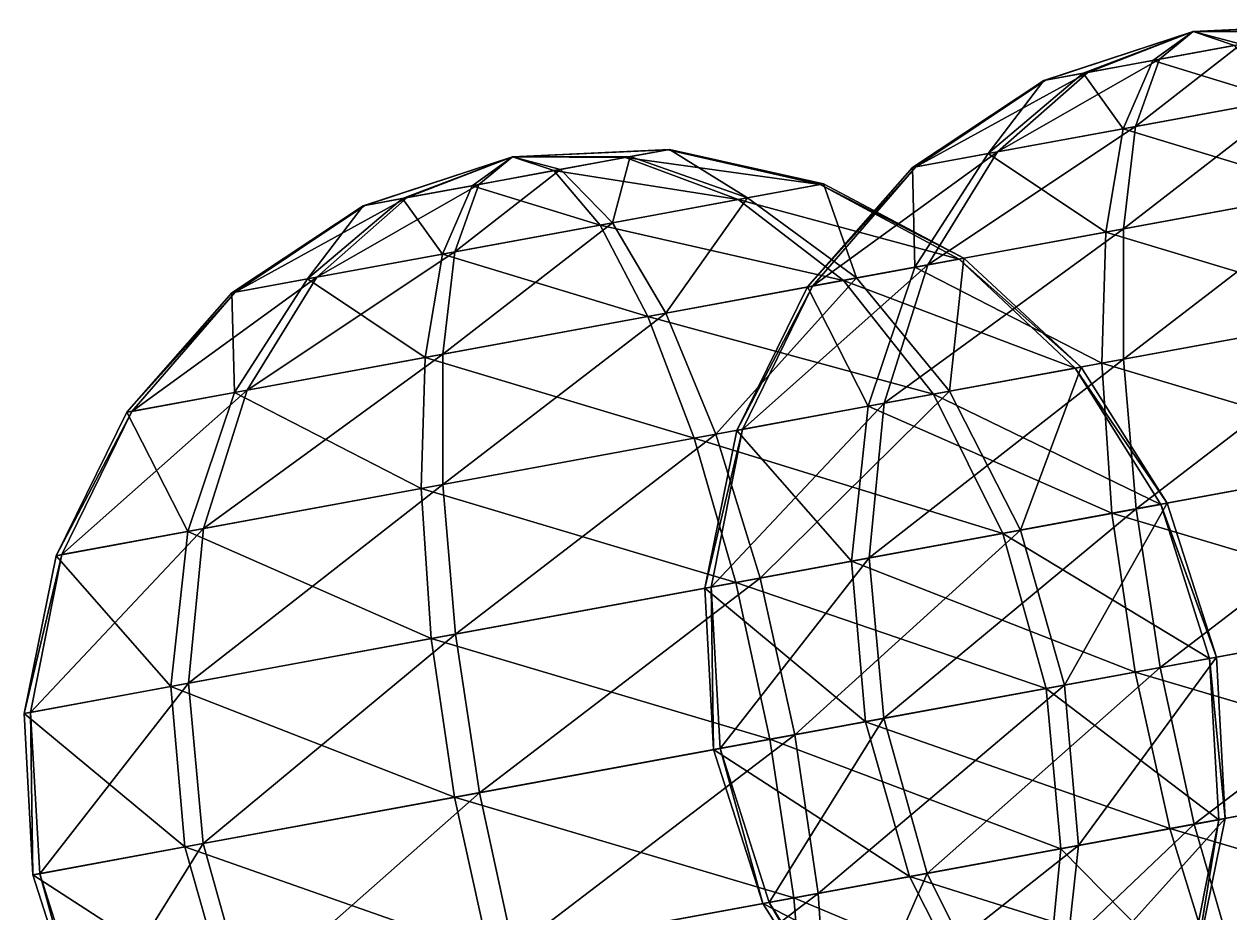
# Model space of a CAD drawing. Header units: metres. Extents: x -550 to 12, y -466 to 28.
# Drawn here: x -484.9 to -426.5, y -443.6 to -400.6 of the extents above; entities that cross this region are included whole.
import ezdxf

# ---------------------------------------------------------------- set-up
doc = ezdxf.new("R2010")
doc.units = ezdxf.units.M

msp = doc.modelspace()

# ---------------------------------------------------------------- linework, layer by layer
for points in [[(-433.59607, -402.97665, -979.81134), (-428.26785, -400.9565, -985.1837), (-435.49924, -403.32697, -983.33405), (-435.49915, -403.32687, -983.3339)], [(-435.49924, -403.32697, -983.33405), (-428.26785, -400.9565, -985.1837), (-435.41516, -403.3115, -987.3524), (-435.41507, -403.3114, -987.3523)], [(-435.41516, -403.3115, -987.3524), (-428.26785, -400.9565, -985.1837), (-433.3664, -402.9344, -990.7896), (-433.3663, -402.9343, -990.7895)], [(-430.21564, -402.35443, -977.72815), (-428.26785, -400.9565, -985.1837), (-433.59607, -402.97665, -979.81134), (-433.59598, -402.97656, -979.8112)], [(-433.3664, -402.9344, -990.7896), (-428.26785, -400.9565, -985.1837), (-429.9019, -402.29666, -992.7248), (-429.9018, -402.29657, -992.7247)], [(-426.2637, -401.627, -977.64264), (-428.26785, -400.9565, -985.1837), (-430.21564, -402.35443, -977.72815), (-430.21555, -402.35434, -977.728)], [(-429.9019, -402.29666, -992.7248), (-428.26785, -400.9565, -985.1837), (-425.94992, -401.56924, -992.6393), (-425.94983, -401.56915, -992.63916)], [(-422.5695, -400.94702, -990.5561), (-428.26785, -400.9565, -985.1837), (-420.66632, -400.5967, -987.0334), (-420.66623, -400.59662, -987.03326)], [(-420.66632, -400.5967, -987.0334), (-428.26785, -400.9565, -985.1837), (-420.7504, -400.61218, -983.015), (-420.7503, -400.6121, -983.0149)], [(-420.7504, -400.61218, -983.015), (-428.26785, -400.9565, -985.1837), (-422.7992, -400.9893, -979.5778), (-422.7991, -400.9892, -979.5777)], [(-425.94992, -401.56924, -992.6393), (-428.26785, -400.9565, -985.1837), (-422.5695, -400.94702, -990.5561), (-422.5694, -400.94693, -990.55597)], [(-422.7992, -400.9893, -979.5778), (-428.26785, -400.9565, -985.1837), (-426.2637, -401.627, -977.64264), (-426.2636, -401.62692, -977.6425)], [(-431.05444, -405.55618, -999.7519), (-429.9019, -402.29666, -992.7248), (-425.94992, -401.56924, -992.6393), (-425.94983, -401.56915, -992.63916)], [(-431.05444, -405.55618, -999.7519), (-425.94992, -401.56924, -992.6393), (-423.4199, -404.1509, -999.58673), (-423.4198, -404.15082, -999.5866)], [(-424.02606, -404.26248, -970.61554), (-426.2637, -401.627, -977.64264), (-430.21564, -402.35443, -977.72815), (-430.21555, -402.35434, -977.728)], [(-437.74738, -406.78815, -996.0135), (-433.3664, -402.9344, -990.7896), (-429.9019, -402.29666, -992.7248), (-429.9018, -402.29657, -992.7247)], [(-437.74738, -406.78815, -996.0135), (-429.9019, -402.29666, -992.7248), (-431.05444, -405.55618, -999.7519), (-431.05435, -405.5561, -999.7518)], [(-431.6606, -405.66776, -970.7807), (-430.21564, -402.35443, -977.72815), (-433.59607, -402.97665, -979.81134), (-433.59598, -402.97656, -979.8112)], [(-424.02606, -404.26248, -970.61554), (-430.21564, -402.35443, -977.72815), (-431.6606, -405.66776, -970.7807), (-431.66052, -405.66766, -970.7806)], [(-441.86774, -407.54657, -981.6105), (-435.49924, -403.32697, -983.33405), (-435.41516, -403.3115, -987.3524), (-435.41507, -403.3114, -987.3523)], [(-441.86774, -407.54657, -981.6105), (-435.41516, -403.3115, -987.3524), (-441.70532, -407.51666, -989.3733), (-441.70523, -407.51657, -989.37317)], [(-438.19113, -406.8698, -974.8051), (-435.49924, -403.32697, -983.33405), (-441.86774, -407.54657, -981.6105), (-441.86765, -407.54648, -981.61035)], [(-441.70532, -407.51666, -989.3733), (-435.41516, -403.3115, -987.3524), (-433.3664, -402.9344, -990.7896), (-433.3663, -402.9343, -990.7895)], [(-441.70532, -407.51666, -989.3733), (-433.3664, -402.9344, -990.7896), (-437.74738, -406.78815, -996.0135), (-437.74728, -406.78806, -996.01337)], [(-431.6606, -405.66776, -970.7807), (-433.59607, -402.97665, -979.81134), (-438.19113, -406.8698, -974.8051), (-438.19104, -406.86972, -974.805)], [(-438.19113, -406.8698, -974.8051), (-433.59607, -402.97665, -979.81134), (-435.49924, -403.32697, -983.33405), (-435.49915, -403.32687, -983.3339)], [(-421.70737, -408.68335, -964.5812), (-424.02606, -404.26248, -970.61554), (-431.6606, -405.66776, -970.7807), (-431.66052, -405.66766, -970.7806)], [(-431.64703, -410.5129, -1005.78625), (-431.05444, -405.55618, -999.7519), (-423.4199, -404.1509, -999.58673), (-423.4198, -404.15082, -999.5866)], [(-431.64703, -410.5129, -1005.78625), (-423.4199, -404.1509, -999.58673), (-420.85013, -408.52554, -1005.5527), (-420.85004, -408.52545, -1005.55255)], [(-423.4199, -404.1509, -999.58673), (-423.4199, -404.1509, -999.58673), (-431.05444, -405.55618, -999.7519), (-431.05435, -405.5561, -999.7518)], [(-441.11224, -412.25516, -1000.4994), (-437.74738, -406.78815, -996.0135), (-431.05444, -405.55618, -999.7519), (-431.05435, -405.5561, -999.7518)], [(-441.11224, -412.25516, -1000.4994), (-431.05444, -405.55618, -999.7519), (-431.64703, -410.5129, -1005.78625), (-431.64694, -410.51282, -1005.78613)], [(-432.50427, -410.67072, -964.81476), (-431.6606, -405.66776, -970.7807), (-438.19113, -406.8698, -974.8051), (-438.19104, -406.86972, -974.805)], [(-421.70737, -408.68335, -964.5812), (-431.6606, -405.66776, -970.7807), (-432.50427, -410.67072, -964.81476), (-432.50418, -410.67062, -964.81464)], [(-455.53238, -407.01443, -875.3318), (-461.23074, -407.02393, -869.9594), (-453.6292, -406.66412, -871.8091), (-453.62912, -406.66403, -871.80896)], [(-453.6292, -406.66412, -871.8091), (-461.23074, -407.02393, -869.9594), (-453.7133, -406.6796, -867.7907), (-453.7132, -406.6795, -867.7906)], [(-453.7133, -406.6796, -867.7907), (-461.23074, -407.02393, -869.9594), (-455.7621, -407.0567, -864.3535), (-455.762, -407.0566, -864.3534)], [(-446.33807, -408.36942, -865.76984), (-453.7133, -406.6796, -867.7907), (-455.7621, -407.0567, -864.3535), (-455.762, -407.0566, -864.3534)], [(-449.85226, -409.01627, -880.338), (-455.53238, -407.01443, -875.3318), (-453.6292, -406.66412, -871.8091), (-453.62912, -406.66403, -871.80896)], [(-446.17566, -408.3395, -873.53265), (-453.6292, -406.66412, -871.8091), (-453.7133, -406.6796, -867.7907), (-453.7132, -406.6795, -867.7906)], [(-446.17566, -408.3395, -873.53265), (-453.7133, -406.6796, -867.7907), (-446.33807, -408.36942, -865.76984), (-446.33798, -408.36932, -865.7697)], [(-449.85226, -409.01627, -880.338), (-453.6292, -406.66412, -871.8091), (-446.17566, -408.3395, -873.53265), (-446.17557, -408.33942, -873.53253)], [(-446.70963, -413.28546, -991.1087), (-441.70532, -407.51666, -989.3733), (-437.74738, -406.78815, -996.0135), (-437.74728, -406.78806, -996.01337)], [(-446.70963, -413.28546, -991.1087), (-437.74738, -406.78815, -996.0135), (-441.11224, -412.25516, -1000.4994), (-441.11215, -412.25507, -1000.49927)], [(-441.7398, -412.37067, -970.50616), (-438.19113, -406.8698, -974.8051), (-441.86774, -407.54657, -981.6105), (-441.86765, -407.54648, -981.61035)], [(-432.50427, -410.67072, -964.81476), (-438.19113, -406.8698, -974.8051), (-441.7398, -412.37067, -970.50616), (-441.73972, -412.37057, -970.50604)], [(-466.55896, -409.04407, -864.58704), (-461.23074, -407.02393, -869.9594), (-468.46213, -409.39438, -868.10974), (-468.46204, -409.3943, -868.1096)], [(-468.46213, -409.39438, -868.10974), (-461.23074, -407.02393, -869.9594), (-468.37805, -409.3789, -872.1281), (-468.37796, -409.3788, -872.128)], [(-468.37805, -409.3789, -872.1281), (-461.23074, -407.02393, -869.9594), (-466.32928, -409.0018, -875.5653), (-466.3292, -409.0017, -875.5652)], [(-463.17853, -408.42184, -862.50385), (-461.23074, -407.02393, -869.9594), (-466.55896, -409.04407, -864.58704), (-466.55887, -409.04398, -864.5869)], [(-466.32928, -409.0018, -875.5653), (-461.23074, -407.02393, -869.9594), (-462.86478, -408.36407, -877.5005), (-462.8647, -408.36398, -877.50037)], [(-459.2266, -407.69443, -862.41833), (-461.23074, -407.02393, -869.9594), (-463.17853, -408.42184, -862.50385), (-463.17844, -408.42175, -862.5037)], [(-462.86478, -408.36407, -877.5005), (-461.23074, -407.02393, -869.9594), (-458.9128, -407.63666, -877.415), (-458.91272, -407.63657, -877.41486)], [(-458.9128, -407.63666, -877.415), (-461.23074, -407.02393, -869.9594), (-455.53238, -407.01443, -875.3318), (-455.5323, -407.01434, -875.33167)], [(-455.7621, -407.0567, -864.3535), (-461.23074, -407.02393, -869.9594), (-459.2266, -407.69443, -862.41833), (-459.2265, -407.69434, -862.4182)], [(-450.29602, -409.09793, -859.12964), (-455.7621, -407.0567, -864.3535), (-459.2266, -407.69443, -862.41833), (-459.2265, -407.69434, -862.4182)], [(-456.38278, -410.21832, -884.3624), (-458.9128, -407.63666, -877.415), (-455.53238, -407.01443, -875.3318), (-455.5323, -407.01434, -875.33167)], [(-456.38278, -410.21832, -884.3624), (-455.53238, -407.01443, -875.3318), (-449.85226, -409.01627, -880.338), (-449.85217, -409.01617, -880.3379)], [(-446.33807, -408.36942, -865.76984), (-455.7621, -407.0567, -864.3535), (-450.29602, -409.09793, -859.12964), (-450.29593, -409.09784, -859.1295)], [(-446.93933, -413.32773, -980.1304), (-441.86774, -407.54657, -981.6105), (-441.70532, -407.51666, -989.3733), (-441.70523, -407.51657, -989.37317)], [(-446.93933, -413.32773, -980.1304), (-441.70532, -407.51666, -989.3733), (-446.70963, -413.28546, -991.1087), (-446.70953, -413.28537, -991.1086)], [(-441.7398, -412.37067, -970.50616), (-441.86774, -407.54657, -981.6105), (-446.93933, -413.32773, -980.1304), (-446.93924, -413.32764, -980.13025)], [(-464.01733, -411.6236, -884.5276), (-462.86478, -408.36407, -877.5005), (-458.9128, -407.63666, -877.415), (-458.91272, -407.63657, -877.41486)], [(-464.01733, -411.6236, -884.5276), (-458.9128, -407.63666, -877.415), (-456.38278, -410.21832, -884.3624), (-456.3827, -410.21823, -884.3623)], [(-456.98895, -410.3299, -855.39124), (-459.2266, -407.69443, -862.41833), (-463.17853, -408.42184, -862.50385), (-463.17844, -408.42175, -862.5037)], [(-450.29602, -409.09793, -859.12964), (-459.2266, -407.69443, -862.41833), (-456.98895, -410.3299, -855.39124), (-456.98886, -410.3298, -855.3911)], [(-470.71027, -412.85556, -880.7892), (-466.32928, -409.0018, -875.5653), (-462.86478, -408.36407, -877.5005), (-462.8647, -408.36398, -877.50037)], [(-470.71027, -412.85556, -880.7892), (-462.86478, -408.36407, -877.5005), (-464.01733, -411.6236, -884.5276), (-464.01724, -411.6235, -884.52747)], [(-464.6235, -411.73517, -855.5564), (-463.17853, -408.42184, -862.50385), (-466.55896, -409.04407, -864.58704), (-466.55887, -409.04398, -864.5869)], [(-456.98895, -410.3299, -855.39124), (-463.17853, -408.42184, -862.50385), (-464.6235, -411.73517, -855.5564), (-464.6234, -411.73508, -855.5563)], [(-439.60764, -411.9782, -864.0344), (-446.33807, -408.36942, -865.76984), (-450.29602, -409.09793, -859.12964), (-450.29593, -409.09784, -859.1295)], [(-444.57748, -412.893, -884.63696), (-449.85226, -409.01627, -880.338), (-446.17566, -408.3395, -873.53265), (-446.17557, -408.33942, -873.53253)], [(-439.37796, -411.93594, -875.01276), (-446.17566, -408.3395, -873.53265), (-446.33807, -408.36942, -865.76984), (-446.33798, -408.36932, -865.7697)], [(-439.37796, -411.93594, -875.01276), (-446.33807, -408.36942, -865.76984), (-439.60764, -411.9782, -864.0344), (-439.60754, -411.97812, -864.0343)], [(-444.57748, -412.893, -884.63696), (-446.17566, -408.3395, -873.53265), (-439.37796, -411.93594, -875.01276), (-439.37787, -411.93585, -875.01263)], [(-419.46567, -414.5883, -959.95087), (-421.70737, -408.68335, -964.5812), (-432.50427, -410.67072, -964.81476), (-432.50418, -410.67062, -964.81464)], [(-431.63922, -416.82904, -1010.41656), (-431.64703, -410.5129, -1005.78625), (-420.85013, -408.52554, -1005.5527), (-420.85004, -408.52545, -1005.55255)], [(-420.85013, -408.52554, -1005.5527), (-420.85013, -408.52554, -1005.5527), (-431.64703, -410.5129, -1005.78625), (-431.64694, -410.51282, -1005.78613)], [(-431.63922, -416.82904, -1010.41656), (-420.85013, -408.52554, -1005.5527), (-418.41577, -414.39505, -1010.1305), (-418.41568, -414.39496, -1010.1304)], [(-474.6682, -413.58408, -874.149), (-468.37805, -409.3789, -872.1281), (-466.32928, -409.0018, -875.5653), (-466.3292, -409.0017, -875.5652)], [(-474.6682, -413.58408, -874.149), (-466.32928, -409.0018, -875.5653), (-470.71027, -412.85556, -880.7892), (-470.71017, -412.85547, -880.78906)], [(-464.6235, -411.73517, -855.5564), (-466.55896, -409.04407, -864.58704), (-471.15402, -412.93723, -859.5808), (-471.15393, -412.93713, -859.5807)], [(-471.15402, -412.93723, -859.5808), (-466.55896, -409.04407, -864.58704), (-468.46213, -409.39438, -868.10974), (-468.46204, -409.3943, -868.1096)], [(-445.20502, -413.0085, -854.64374), (-450.29602, -409.09793, -859.12964), (-456.98895, -410.3299, -855.39124), (-456.98886, -410.3298, -855.3911)], [(-453.81302, -414.59296, -890.32837), (-456.38278, -410.21832, -884.3624), (-449.85226, -409.01627, -880.338), (-449.85217, -409.01617, -880.3379)], [(-453.81302, -414.59296, -890.32837), (-449.85226, -409.01627, -880.338), (-444.57748, -412.893, -884.63696), (-444.5774, -412.8929, -884.63684)], [(-439.60764, -411.9782, -864.0344), (-450.29602, -409.09793, -859.12964), (-445.20502, -413.0085, -854.64374), (-445.20493, -413.00842, -854.6436)], [(-474.83063, -413.61398, -866.38617), (-468.46213, -409.39438, -868.10974), (-468.37805, -409.3789, -872.1281), (-468.37796, -409.3788, -872.128)], [(-474.83063, -413.61398, -866.38617), (-468.37805, -409.3789, -872.1281), (-474.6682, -413.58408, -874.149), (-474.66812, -413.58398, -874.14886)], [(-471.15402, -412.93723, -859.5808), (-468.46213, -409.39438, -868.10974), (-474.83063, -413.61398, -866.38617), (-474.83054, -413.6139, -866.38605)], [(-454.67026, -414.75076, -849.3569), (-456.98895, -410.3299, -855.39124), (-464.6235, -411.73517, -855.5564), (-464.6234, -411.73508, -855.5563)], [(-464.60992, -416.58032, -890.56195), (-464.01733, -411.6236, -884.5276), (-456.38278, -410.21832, -884.3624), (-456.3827, -410.21823, -884.3623)], [(-464.60992, -416.58032, -890.56195), (-456.38278, -410.21832, -884.3624), (-453.81302, -414.59296, -890.32837), (-453.81293, -414.59286, -890.32825)], [(-456.38278, -410.21832, -884.3624), (-456.38278, -410.21832, -884.3624), (-464.01733, -411.6236, -884.5276), (-464.01724, -411.6235, -884.52747)], [(-445.20502, -413.0085, -854.64374), (-456.98895, -410.3299, -855.39124), (-454.67026, -414.75076, -849.3569), (-454.67017, -414.75067, -849.35675)], [(-443.23172, -418.96286, -1003.94147), (-441.11224, -412.25516, -1000.4994), (-431.64703, -410.5129, -1005.78625), (-431.64694, -410.51282, -1005.78613)], [(-443.23172, -418.96286, -1003.94147), (-431.64703, -410.5129, -1005.78625), (-431.63922, -416.82904, -1010.41656), (-431.63913, -416.82895, -1010.41644)], [(-432.68912, -417.0223, -960.23694), (-432.50427, -410.67072, -964.81476), (-441.7398, -412.37067, -970.50616), (-441.73972, -412.37057, -970.50604)], [(-419.46567, -414.5883, -959.95087), (-432.50427, -410.67072, -964.81476), (-432.68912, -417.0223, -960.23694), (-432.68903, -417.02222, -960.2368)], [(-474.07513, -418.32257, -885.2751), (-470.71027, -412.85556, -880.7892), (-464.01733, -411.6236, -884.5276), (-464.01724, -411.6235, -884.52747)], [(-474.07513, -418.32257, -885.2751), (-464.01733, -411.6236, -884.5276), (-464.60992, -416.58032, -890.56195), (-464.60983, -416.58023, -890.5618)], [(-465.46716, -416.7381, -849.59045), (-464.6235, -411.73517, -855.5564), (-471.15402, -412.93723, -859.5808), (-471.15393, -412.93713, -859.5807)], [(-454.67026, -414.75076, -849.3569), (-464.6235, -411.73517, -855.5564), (-465.46716, -416.7381, -849.59045), (-465.46707, -416.738, -849.59033)], [(-450.08707, -420.2247, -992.4403), (-446.70963, -413.28546, -991.1087), (-441.11224, -412.25516, -1000.4994), (-441.11215, -412.25507, -1000.49927)], [(-450.08707, -420.2247, -992.4403), (-441.11224, -412.25516, -1000.4994), (-443.23172, -418.96286, -1003.94147), (-443.23163, -418.96277, -1003.94135)], [(-433.9807, -417.26004, -862.7028), (-439.60764, -411.9782, -864.0344), (-445.20502, -413.0085, -854.64374), (-445.20493, -413.00842, -854.6436)], [(-440.06747, -418.38043, -887.93567), (-444.57748, -412.893, -884.63696), (-439.37796, -411.93594, -875.01276), (-439.37787, -411.93585, -875.01263)], [(-440.06747, -418.38043, -887.93567), (-439.37796, -411.93594, -875.01276), (-433.69937, -417.20828, -876.14844), (-433.69928, -417.2082, -876.1483)], [(-433.69937, -417.20828, -876.14844), (-439.37796, -411.93594, -875.01276), (-439.60764, -411.9782, -864.0344), (-439.60754, -411.97812, -864.0343)], [(-433.69937, -417.20828, -876.14844), (-439.60764, -411.9782, -864.0344), (-433.9807, -417.26004, -862.7028), (-433.98062, -417.25995, -862.7027)], [(-444.0003, -419.10434, -967.20746), (-441.7398, -412.37067, -970.50616), (-446.93933, -413.32773, -980.1304), (-446.93924, -413.32764, -980.13025)], [(-432.68912, -417.0223, -960.23694), (-441.7398, -412.37067, -970.50616), (-444.0003, -419.10434, -967.20746), (-444.0002, -419.10425, -967.20734)], [(-479.67252, -419.35287, -875.8844), (-474.6682, -413.58408, -874.149), (-470.71027, -412.85556, -880.7892), (-470.71017, -412.85547, -880.78906)], [(-479.67252, -419.35287, -875.8844), (-470.71027, -412.85556, -880.7892), (-474.07513, -418.32257, -885.2751), (-474.07504, -418.32248, -885.27496)], [(-474.7027, -418.43808, -855.28186), (-471.15402, -412.93723, -859.5808), (-474.83063, -413.61398, -866.38617), (-474.83054, -413.6139, -866.38605)], [(-465.46716, -416.7381, -849.59045), (-471.15402, -412.93723, -859.5808), (-474.7027, -418.43808, -855.28186), (-474.7026, -418.438, -855.28174)], [(-440.83606, -418.5219, -851.20166), (-445.20502, -413.0085, -854.64374), (-454.67026, -414.75076, -849.3569), (-454.67017, -414.75067, -849.35675)], [(-451.37866, -420.46246, -894.9062), (-453.81302, -414.59296, -890.32837), (-444.57748, -412.893, -884.63696), (-444.5774, -412.8929, -884.63684)], [(-451.37866, -420.46246, -894.9062), (-444.57748, -412.893, -884.63696), (-440.06747, -418.38043, -887.93567), (-440.06738, -418.38034, -887.93555)], [(-450.36838, -420.2765, -978.9947), (-446.93933, -413.32773, -980.1304), (-446.70963, -413.28546, -991.1087), (-446.70953, -413.28537, -991.1086)], [(-450.36838, -420.2765, -978.9947), (-446.70963, -413.28546, -991.1087), (-450.08707, -420.2247, -992.4403), (-450.08698, -420.2246, -992.4402)], [(-444.0003, -419.10434, -967.20746), (-446.93933, -413.32773, -980.1304), (-450.36838, -420.2765, -978.9947), (-450.3683, -420.2764, -978.99457)], [(-433.9807, -417.26004, -862.7028), (-445.20502, -413.0085, -854.64374), (-440.83606, -418.5219, -851.20166), (-440.83597, -418.52182, -851.20154)], [(-479.90222, -419.39514, -864.90607), (-474.83063, -413.61398, -866.38617), (-474.6682, -413.58408, -874.149), (-474.66812, -413.58398, -874.14886)], [(-479.90222, -419.39514, -864.90607), (-474.6682, -413.58408, -874.149), (-479.67252, -419.35287, -875.8844), (-479.67242, -419.35278, -875.8843)], [(-474.7027, -418.43808, -855.28186), (-474.83063, -413.61398, -866.38617), (-479.90222, -419.39514, -864.90607), (-479.90213, -419.39505, -864.90594)], [(-464.6021, -422.89645, -895.19226), (-464.60992, -416.58032, -890.56195), (-453.81302, -414.59296, -890.32837), (-453.81293, -414.59286, -890.32825)], [(-453.81302, -414.59296, -890.32837), (-453.81302, -414.59296, -890.32837), (-464.60992, -416.58032, -890.56195), (-464.60983, -416.58023, -890.5618)], [(-464.6021, -422.89645, -895.19226), (-453.81302, -414.59296, -890.32837), (-451.37866, -420.46246, -894.9062), (-451.37857, -420.46237, -894.90607)], [(-417.4537, -421.57495, -957.04016), (-419.46567, -414.5883, -959.95087), (-432.68912, -417.0223, -960.23694), (-432.68903, -417.02222, -960.2368)], [(-431.03156, -424.0742, -1013.3273), (-431.63922, -416.82904, -1010.41656), (-418.41577, -414.39505, -1010.1305), (-418.41568, -414.39496, -1010.1304)], [(-418.41577, -414.39505, -1010.1305), (-418.41577, -414.39505, -1010.1305), (-431.63922, -416.82904, -1010.41656), (-431.63913, -416.82895, -1010.41644)], [(-431.03156, -424.0742, -1013.3273), (-418.41577, -414.39505, -1010.1305), (-416.2827, -421.3594, -1013.00824), (-416.28262, -421.3593, -1013.0081)], [(-452.42856, -420.6557, -844.72656), (-454.67026, -414.75076, -849.3569), (-465.46716, -416.7381, -849.59045), (-465.46707, -416.738, -849.59033)], [(-440.83606, -418.5219, -851.20166), (-454.67026, -414.75076, -849.3569), (-452.42856, -420.6557, -844.72656), (-452.42847, -420.6556, -844.72644)], [(-476.1946, -425.03027, -888.71716), (-474.07513, -418.32257, -885.2751), (-464.60992, -416.58032, -890.56195), (-464.60983, -416.58023, -890.5618)], [(-476.1946, -425.03027, -888.71716), (-464.60992, -416.58032, -890.56195), (-464.6021, -422.89645, -895.19226), (-464.60202, -422.89636, -895.19214)], [(-465.652, -423.08972, -845.01263), (-465.46716, -416.7381, -849.59045), (-474.7027, -418.43808, -855.28186), (-474.7026, -418.438, -855.28174)], [(-452.42856, -420.6557, -844.72656), (-465.46716, -416.7381, -849.59045), (-465.652, -423.08972, -845.01263), (-465.65192, -423.08963, -845.0125)], [(-443.9613, -426.45413, -1006.1053), (-443.23172, -418.96286, -1003.94147), (-431.63922, -416.82904, -1010.41656), (-431.63913, -416.82895, -1010.41644)], [(-443.9613, -426.45413, -1006.1053), (-431.63922, -416.82904, -1010.41656), (-431.03156, -424.0742, -1013.3273), (-431.03146, -424.0741, -1013.32715)], [(-432.20255, -424.28973, -957.3592), (-432.68912, -417.0223, -960.23694), (-444.0003, -419.10434, -967.20746), (-444.0002, -419.10425, -967.20734)], [(-429.8407, -423.85498, -861.8658), (-433.9807, -417.26004, -862.7028), (-440.83606, -418.5219, -851.20166), (-440.83597, -418.52182, -851.20154)], [(-436.6296, -425.1046, -890.00934), (-440.06747, -418.38043, -887.93567), (-433.69937, -417.20828, -876.14844), (-433.69928, -417.2082, -876.1483)], [(-436.6296, -425.1046, -890.00934), (-433.69937, -417.20828, -876.14844), (-429.52695, -423.79724, -876.86237), (-429.52686, -423.79715, -876.86224)], [(-429.52695, -423.79724, -876.86237), (-433.69937, -417.20828, -876.14844), (-433.9807, -417.26004, -862.7028), (-433.98062, -417.25995, -862.7027)], [(-429.52695, -423.79724, -876.86237), (-433.9807, -417.26004, -862.7028), (-429.8407, -423.85498, -861.8658), (-429.8406, -423.8549, -861.86566)], [(-417.4537, -421.57495, -957.04016), (-432.68912, -417.0223, -960.23694), (-432.20255, -424.28973, -957.3592), (-432.20245, -424.28964, -957.3591)], [(-483.04996, -426.2921, -877.216), (-479.67252, -419.35287, -875.8844), (-474.07513, -418.32257, -885.2751), (-474.07504, -418.32248, -885.27496)], [(-483.04996, -426.2921, -877.216), (-474.07513, -418.32257, -885.2751), (-476.1946, -425.03027, -888.71716), (-476.19452, -425.03018, -888.71704)], [(-476.9632, -425.17175, -851.98315), (-474.7027, -418.43808, -855.28186), (-479.90222, -419.39514, -864.90607), (-479.90213, -419.39505, -864.90594)], [(-465.652, -423.08972, -845.01263), (-474.7027, -418.43808, -855.28186), (-476.9632, -425.17175, -851.98315), (-476.9631, -425.17166, -851.98303)], [(-437.48685, -425.2624, -849.03784), (-440.83606, -418.5219, -851.20166), (-452.42856, -420.6557, -844.72656), (-452.42847, -420.6556, -844.72644)], [(-449.2456, -427.42682, -897.78394), (-451.37866, -420.46246, -894.9062), (-440.06747, -418.38043, -887.93567), (-440.06738, -418.38034, -887.93555)], [(-449.2456, -427.42682, -897.78394), (-440.06747, -418.38043, -887.93567), (-436.6296, -425.1046, -890.00934), (-436.62952, -425.10452, -890.0092)], [(-429.8407, -423.85498, -861.8658), (-440.83606, -418.5219, -851.20166), (-437.48685, -425.2624, -849.03784), (-437.48676, -425.2623, -849.0377)], [(-451.60745, -427.86154, -993.27734), (-450.08707, -420.2247, -992.4403), (-443.23172, -418.96286, -1003.94147), (-443.23163, -418.96277, -1003.94135)], [(-451.60745, -427.86154, -993.27734), (-443.23172, -418.96286, -1003.94147), (-443.9613, -426.45413, -1006.1053), (-443.9612, -426.45404, -1006.10516)], [(-444.81854, -426.6119, -965.1338), (-444.0003, -419.10434, -967.20746), (-450.36838, -420.2765, -978.9947), (-450.3683, -420.2764, -978.99457)], [(-432.20255, -424.28973, -957.3592), (-444.0003, -419.10434, -967.20746), (-444.81854, -426.6119, -965.1338), (-444.81845, -426.61182, -965.13367)], [(-483.33127, -426.3439, -863.7704), (-479.90222, -419.39514, -864.90607), (-479.67252, -419.35287, -875.8844), (-479.67242, -419.35278, -875.8843)], [(-483.33127, -426.3439, -863.7704), (-479.67252, -419.35287, -875.8844), (-483.04996, -426.2921, -877.216), (-483.04987, -426.29202, -877.2159)], [(-476.9632, -425.17175, -851.98315), (-479.90222, -419.39514, -864.90607), (-483.33127, -426.3439, -863.7704), (-483.33118, -426.3438, -863.77026)], [(-451.9212, -427.9193, -978.28076), (-450.36838, -420.2765, -978.9947), (-450.08707, -420.2247, -992.4403), (-450.08698, -420.2246, -992.4402)], [(-451.9212, -427.9193, -978.28076), (-450.08707, -420.2247, -992.4403), (-451.60745, -427.86154, -993.27734), (-451.60736, -427.86145, -993.2772)], [(-444.81854, -426.6119, -965.1338), (-450.36838, -420.2765, -978.9947), (-451.9212, -427.9193, -978.28076), (-451.9211, -427.91922, -978.28064)], [(-450.4166, -427.64236, -841.81586), (-452.42856, -420.6557, -844.72656), (-465.652, -423.08972, -845.01263), (-465.65192, -423.08963, -845.0125)], [(-463.99445, -430.1416, -898.10297), (-464.6021, -422.89645, -895.19226), (-451.37866, -420.46246, -894.9062), (-451.37857, -420.46237, -894.90607)], [(-451.37866, -420.46246, -894.9062), (-451.37866, -420.46246, -894.9062), (-464.6021, -422.89645, -895.19226), (-464.60202, -422.89636, -895.19214)], [(-463.99445, -430.1416, -898.10297), (-451.37866, -420.46246, -894.9062), (-449.2456, -427.42682, -897.78394), (-449.2455, -427.42673, -897.7838)], [(-437.48685, -425.2624, -849.03784), (-452.42856, -420.6557, -844.72656), (-450.4166, -427.64236, -841.81586), (-450.4165, -427.64227, -841.81573)], [(-415.80862, -429.16714, -956.04736), (-417.4537, -421.57495, -957.04016), (-432.20255, -424.28973, -957.3592), (-432.20245, -424.28964, -957.3591)], [(-429.86545, -431.75455, -1014.32007), (-431.03156, -424.0742, -1013.3273), (-416.2827, -421.3594, -1013.00824), (-416.28262, -421.3593, -1013.0081)], [(-416.2827, -421.3594, -1013.00824), (-416.2827, -421.3594, -1013.00824), (-431.03156, -424.0742, -1013.3273), (-431.03146, -424.0741, -1013.32715)], [(-429.86545, -431.75455, -1014.32007), (-416.2827, -421.3594, -1013.00824), (-414.5963, -428.944, -1013.9898), (-414.59622, -428.9439, -1013.9897)], [(-465.16544, -430.35715, -842.1349), (-465.652, -423.08972, -845.01263), (-476.9632, -425.17175, -851.98315), (-476.9631, -425.17166, -851.98303)], [(-476.9242, -432.52155, -890.881), (-476.1946, -425.03027, -888.71716), (-464.6021, -422.89645, -895.19226), (-464.60202, -422.89636, -895.19214)], [(-476.9242, -432.52155, -890.881), (-464.6021, -422.89645, -895.19226), (-463.99445, -430.1416, -898.10297), (-463.99435, -430.1415, -898.10284)], [(-450.4166, -427.64236, -841.81586), (-465.652, -423.08972, -845.01263), (-465.16544, -430.35715, -842.1349), (-465.16534, -430.35706, -842.13477)], [(-427.4698, -431.3136, -861.58026), (-429.8407, -423.85498, -861.8658), (-437.48685, -425.2624, -849.03784), (-437.48676, -425.2623, -849.0377)], [(-434.49817, -432.6073, -890.7166), (-436.6296, -425.1046, -890.00934), (-429.52695, -423.79724, -876.86237), (-429.52686, -423.79715, -876.86224)], [(-434.49817, -432.6073, -890.7166), (-429.52695, -423.79724, -876.86237), (-427.14496, -431.25378, -877.1059), (-427.14487, -431.2537, -877.1058)], [(-427.14496, -431.25378, -877.1059), (-429.52695, -423.79724, -876.86237), (-429.8407, -423.85498, -861.8658), (-429.8406, -423.8549, -861.86566)], [(-427.14496, -431.25378, -877.1059), (-429.8407, -423.85498, -861.8658), (-427.4698, -431.3136, -861.58026), (-427.4697, -431.3135, -861.58014)], [(-431.07776, -431.9777, -956.3776), (-432.20255, -424.28973, -957.3592), (-444.81854, -426.6119, -965.1338), (-444.81845, -426.61182, -965.13367)], [(-443.2513, -434.21844, -1006.8433), (-443.9613, -426.45413, -1006.1053), (-431.03156, -424.0742, -1013.3273), (-431.03146, -424.0741, -1013.32715)], [(-443.2513, -434.21844, -1006.8433), (-431.03156, -424.0742, -1013.3273), (-429.86545, -431.75455, -1014.32007), (-429.86536, -431.75446, -1014.31995)], [(-415.80862, -429.16714, -956.04736), (-432.20255, -424.28973, -957.3592), (-431.07776, -431.9777, -956.3776), (-431.07767, -431.9776, -956.3775)], [(-484.57034, -433.92896, -878.05304), (-483.04996, -426.2921, -877.216), (-476.1946, -425.03027, -888.71716), (-476.19452, -425.03018, -888.71704)], [(-484.57034, -433.92896, -878.05304), (-476.1946, -425.03027, -888.71716), (-476.9242, -432.52155, -890.881), (-476.9241, -432.52145, -890.88086)], [(-447.5592, -435.0114, -898.7655), (-449.2456, -427.42682, -897.78394), (-436.6296, -425.1046, -890.00934), (-436.62952, -425.10452, -890.0092)], [(-447.5592, -435.0114, -898.7655), (-436.6296, -425.1046, -890.00934), (-434.49817, -432.6073, -890.7166), (-434.49808, -432.6072, -890.7165)], [(-477.78143, -432.67932, -849.9095), (-476.9632, -425.17175, -851.98315), (-483.33127, -426.3439, -863.7704), (-483.33118, -426.3438, -863.77026)], [(-465.16544, -430.35715, -842.1349), (-476.9632, -425.17175, -851.98315), (-477.78143, -432.67932, -849.9095), (-477.78134, -432.67923, -849.90936)], [(-435.38565, -432.77066, -848.2998), (-437.48685, -425.2624, -849.03784), (-450.4166, -427.64236, -841.81586), (-450.4165, -427.64227, -841.81573)], [(-427.4698, -431.3136, -861.58026), (-437.48685, -425.2624, -849.03784), (-435.38565, -432.77066, -848.2998), (-435.38556, -432.77057, -848.2997)], [(-484.8841, -433.98672, -863.05646), (-483.33127, -426.3439, -863.7704), (-483.04996, -426.2921, -877.216), (-483.04987, -426.29202, -877.2159)], [(-484.8841, -433.98672, -863.05646), (-483.04996, -426.2921, -877.216), (-484.57034, -433.92896, -878.05304), (-484.57025, -433.92886, -878.0529)], [(-477.78143, -432.67932, -849.9095), (-483.33127, -426.3439, -863.7704), (-484.8841, -433.98672, -863.05646), (-484.884, -433.98663, -863.05634)], [(-444.1388, -434.3818, -964.4265), (-444.81854, -426.6119, -965.1338), (-451.9212, -427.9193, -978.28076), (-451.9211, -427.91922, -978.28064)], [(-451.16718, -435.6755, -993.56287), (-451.60745, -427.86154, -993.27734), (-443.9613, -426.45413, -1006.1053), (-443.9612, -426.45404, -1006.10516)], [(-451.16718, -435.6755, -993.56287), (-443.9613, -426.45413, -1006.1053), (-443.2513, -434.21844, -1006.8433), (-443.25122, -434.21835, -1006.8432)], [(-431.07776, -431.9777, -956.3776), (-444.81854, -426.6119, -965.1338), (-444.1388, -434.3818, -964.4265), (-444.1387, -434.3817, -964.4264)], [(-462.82834, -437.82196, -899.09576), (-463.99445, -430.1416, -898.10297), (-449.2456, -427.42682, -897.78394), (-449.2455, -427.42673, -897.7838)], [(-449.2456, -427.42682, -897.78394), (-449.2456, -427.42682, -897.78394), (-463.99445, -430.1416, -898.10297), (-463.99435, -430.1415, -898.10284)], [(-462.82834, -437.82196, -899.09576), (-449.2456, -427.42682, -897.78394), (-447.5592, -435.0114, -898.7655), (-447.5591, -435.01132, -898.7654)], [(-448.7715, -435.23456, -840.82306), (-450.4166, -427.64236, -841.81586), (-465.16544, -430.35715, -842.1349), (-465.16534, -430.35706, -842.13477)], [(-451.492, -435.73532, -978.03723), (-451.9212, -427.9193, -978.28076), (-451.60745, -427.86154, -993.27734), (-451.60736, -427.86145, -993.2772)], [(-444.1388, -434.3818, -964.4265), (-451.9212, -427.9193, -978.28076), (-451.492, -435.73532, -978.03723), (-451.4919, -435.73523, -978.0371)], [(-451.492, -435.73532, -978.03723), (-451.60745, -427.86154, -993.27734), (-451.16718, -435.6755, -993.56287), (-451.16708, -435.6754, -993.56274)], [(-435.38565, -432.77066, -848.2998), (-450.4166, -427.64236, -841.81586), (-448.7715, -435.23456, -840.82306), (-448.77142, -435.23447, -840.82294)], [(-414.64252, -436.8475, -957.04016), (-415.80862, -429.16714, -956.04736), (-431.07776, -431.9777, -956.3776), (-431.07767, -431.9776, -956.3775)], [(-428.22037, -439.34674, -1013.3273), (-429.86545, -431.75455, -1014.32007), (-414.5963, -428.944, -1013.9898), (-414.59622, -428.9439, -1013.9897)], [(-414.5963, -428.944, -1013.9898), (-414.5963, -428.944, -1013.9898), (-429.86545, -431.75455, -1014.32007), (-429.86536, -431.75446, -1014.31995)], [(-428.22037, -439.34674, -1013.3273), (-414.5963, -428.944, -1013.9898), (-413.47153, -436.63196, -1013.00824), (-413.47144, -436.63187, -1013.0081)], [(-464.04065, -438.0451, -841.1533), (-465.16544, -430.35715, -842.1349), (-477.78143, -432.67932, -849.9095), (-477.78134, -432.67923, -849.90936)], [(-476.2142, -440.28586, -891.619), (-476.9242, -432.52155, -890.881), (-463.99445, -430.1416, -898.10297), (-463.99435, -430.1415, -898.10284)], [(-476.2142, -440.28586, -891.619), (-463.99445, -430.1416, -898.10297), (-462.82834, -437.82196, -899.09576), (-462.82825, -437.82187, -899.09564)], [(-448.7715, -435.23456, -840.82306), (-465.16544, -430.35715, -842.1349), (-464.04065, -438.0451, -841.1533), (-464.04056, -438.045, -841.1532)], [(-427.0295, -439.12756, -861.8658), (-427.4698, -431.3136, -861.58026), (-435.38565, -432.77066, -848.2998), (-435.38556, -432.77057, -848.2997)], [(-433.81842, -440.3772, -890.00934), (-434.49817, -432.6073, -890.7166), (-427.14496, -431.25378, -877.1059), (-427.14487, -431.2537, -877.1058)], [(-433.81842, -440.3772, -890.00934), (-427.14496, -431.25378, -877.1059), (-426.71576, -439.0698, -876.86237), (-426.71567, -439.0697, -876.86224)], [(-426.71576, -439.0698, -876.86237), (-427.14496, -431.25378, -877.1059), (-427.4698, -431.3136, -861.58026), (-427.4697, -431.3135, -861.58014)], [(-426.71576, -439.0698, -876.86237), (-427.4698, -431.3136, -861.58026), (-427.0295, -439.12756, -861.8658), (-427.02942, -439.12747, -861.86566)], [(-429.39136, -439.5623, -957.3592), (-431.07776, -431.9777, -956.3776), (-444.1388, -434.3818, -964.4265), (-444.1387, -434.3817, -964.4264)], [(-441.15012, -441.7267, -1006.1053), (-443.2513, -434.21844, -1006.8433), (-429.86545, -431.75455, -1014.32007), (-429.86536, -431.75446, -1014.31995)], [(-441.15012, -441.7267, -1006.1053), (-429.86545, -431.75455, -1014.32007), (-428.22037, -439.34674, -1013.3273), (-428.22028, -439.34665, -1013.32715)], [(-414.64252, -436.8475, -957.04016), (-431.07776, -431.9777, -956.3776), (-429.39136, -439.5623, -957.3592), (-429.39127, -439.5622, -957.3591)], [(-477.10168, -440.44922, -849.2022), (-477.78143, -432.67932, -849.9095), (-484.8841, -433.98672, -863.05646), (-484.884, -433.98663, -863.05634)], [(-484.13007, -441.74292, -878.33856), (-484.57034, -433.92896, -878.05304), (-476.9242, -432.52155, -890.881), (-476.9241, -432.52145, -890.88086)], [(-484.13007, -441.74292, -878.33856), (-476.9242, -432.52155, -890.881), (-476.2142, -440.28586, -891.619), (-476.2141, -440.28577, -891.6189)], [(-464.04065, -438.0451, -841.1533), (-477.78143, -432.67932, -849.9095), (-477.10168, -440.44922, -849.2022), (-477.1016, -440.44913, -849.2021)], [(-446.43442, -442.69937, -897.78394), (-447.5592, -435.0114, -898.7655), (-434.49817, -432.6073, -890.7166), (-434.49808, -432.6072, -890.7165)], [(-446.43442, -442.69937, -897.78394), (-434.49817, -432.6073, -890.7166), (-433.81842, -440.3772, -890.00934), (-433.81833, -440.3771, -890.0092)], [(-434.67566, -440.53497, -849.03784), (-435.38565, -432.77066, -848.2998), (-448.7715, -435.23456, -840.82306), (-448.77142, -435.23447, -840.82294)], [(-427.0295, -439.12756, -861.8658), (-435.38565, -432.77066, -848.2998), (-434.67566, -440.53497, -849.03784), (-434.67557, -440.53488, -849.0377)], [(-484.4549, -441.80273, -862.8129), (-484.8841, -433.98672, -863.05646), (-484.57034, -433.92896, -878.05304), (-484.57025, -433.92886, -878.0529)], [(-477.10168, -440.44922, -849.2022), (-484.8841, -433.98672, -863.05646), (-484.4549, -441.80273, -862.8129), (-484.4548, -441.80264, -862.8128)], [(-484.4549, -441.80273, -862.8129), (-484.57034, -433.92896, -878.05304), (-484.13007, -441.74292, -878.33856), (-484.12997, -441.74283, -878.33844)], [(-442.00735, -441.8845, -965.1338), (-444.1388, -434.3818, -964.4265), (-451.492, -435.73532, -978.03723), (-451.4919, -435.73523, -978.0371)], [(-448.79626, -443.13412, -993.27734), (-451.16718, -435.6755, -993.56287), (-443.2513, -434.21844, -1006.8433), (-443.25122, -434.21835, -1006.8432)], [(-448.79626, -443.13412, -993.27734), (-443.2513, -434.21844, -1006.8433), (-441.15012, -441.7267, -1006.1053), (-441.15002, -441.72662, -1006.10516)], [(-429.39136, -439.5623, -957.3592), (-444.1388, -434.3818, -964.4265), (-442.00735, -441.8845, -965.1338), (-442.00726, -441.8844, -965.13367)], [(-461.18326, -445.41415, -898.10297), (-462.82834, -437.82196, -899.09576), (-447.5592, -435.0114, -898.7655), (-447.5591, -435.01132, -898.7654)], [(-447.5592, -435.0114, -898.7655), (-447.5592, -435.0114, -898.7655), (-462.82834, -437.82196, -899.09576), (-462.82825, -437.82187, -899.09564)], [(-461.18326, -445.41415, -898.10297), (-447.5592, -435.0114, -898.7655), (-446.43442, -442.69937, -897.78394), (-446.43433, -442.69928, -897.7838)], [(-447.6054, -442.91492, -841.81586), (-448.7715, -435.23456, -840.82306), (-464.04065, -438.0451, -841.1533), (-464.04056, -438.045, -841.1532)], [(-434.67566, -440.53497, -849.03784), (-448.7715, -435.23456, -840.82306), (-447.6054, -442.91492, -841.81586), (-447.60532, -442.91483, -841.81573)], [(-449.11002, -443.19186, -978.28076), (-451.492, -435.73532, -978.03723), (-451.16718, -435.6755, -993.56287), (-451.16708, -435.6754, -993.56274)], [(-442.00735, -441.8845, -965.1338), (-451.492, -435.73532, -978.03723), (-449.11002, -443.19186, -978.28076), (-449.10992, -443.19177, -978.28064)], [(-449.11002, -443.19186, -978.28076), (-451.16718, -435.6755, -993.56287), (-448.79626, -443.13412, -993.27734), (-448.79617, -443.13403, -993.2772)], [(-426.2084, -446.3334, -1010.41656), (-428.22037, -439.34674, -1013.3273), (-413.47153, -436.63196, -1013.00824), (-413.47144, -436.63187, -1013.0081)], [(-413.47153, -436.63196, -1013.00824), (-413.47153, -436.63196, -1013.00824), (-428.22037, -439.34674, -1013.3273), (-428.22028, -439.34665, -1013.32715)], [(-414.03485, -444.09265, -959.95087), (-414.64252, -436.8475, -957.04016), (-429.39136, -439.5623, -957.3592), (-429.39127, -439.5622, -957.3591)], [(-474.113, -447.79413, -890.881), (-476.2142, -440.28586, -891.619), (-462.82834, -437.82196, -899.09576), (-462.82825, -437.82187, -899.09564)], [(-474.113, -447.79413, -890.881), (-462.82834, -437.82196, -899.09576), (-461.18326, -445.41415, -898.10297), (-461.18317, -445.41406, -898.10284)], [(-462.35425, -445.6297, -842.1349), (-464.04065, -438.0451, -841.1533), (-477.10168, -440.44922, -849.2022), (-477.1016, -440.44913, -849.2021)], [(-447.6054, -442.91492, -841.81586), (-464.04065, -438.0451, -841.1533), (-462.35425, -445.6297, -842.1349), (-462.35416, -445.6296, -842.13477)], [(-434.63666, -447.88477, -887.93567), (-433.81842, -440.3772, -890.00934), (-426.71576, -439.0698, -876.86237), (-426.71567, -439.0697, -876.86224)], [(-434.63666, -447.88477, -887.93567), (-426.71576, -439.0698, -876.86237), (-428.2686, -446.71262, -876.14844), (-428.2685, -446.71252, -876.1483)], [(-428.2686, -446.71262, -876.14844), (-426.71576, -439.0698, -876.86237), (-427.0295, -439.12756, -861.8658), (-427.02942, -439.12747, -861.86566)], [(-427.2583, -446.52664, -960.23694), (-429.39136, -439.5623, -957.3592), (-442.00735, -441.8845, -965.1338), (-442.00726, -441.8844, -965.13367)], [(-437.8009, -448.4672, -1003.94147), (-441.15012, -441.7267, -1006.1053), (-428.22037, -439.34674, -1013.3273), (-428.22028, -439.34665, -1013.32715)], [(-437.8009, -448.4672, -1003.94147), (-428.22037, -439.34674, -1013.3273), (-426.2084, -446.3334, -1010.41656), (-426.2083, -446.3333, -1010.41644)], [(-428.5499, -446.7644, -862.7028), (-427.0295, -439.12756, -861.8658), (-434.67566, -440.53497, -849.03784), (-434.67557, -440.53488, -849.0377)], [(-414.03485, -444.09265, -959.95087), (-429.39136, -439.5623, -957.3592), (-427.2583, -446.52664, -960.23694), (-427.2582, -446.52655, -960.2368)], [(-428.2686, -446.71262, -876.14844), (-427.0295, -439.12756, -861.8658), (-428.5499, -446.7644, -862.7028), (-428.5498, -446.7643, -862.7027)], [(-481.75916, -449.20154, -878.05304), (-484.13007, -441.74292, -878.33856), (-476.2142, -440.28586, -891.619), (-476.2141, -440.28577, -891.6189)], [(-481.75916, -449.20154, -878.05304), (-476.2142, -440.28586, -891.619), (-474.113, -447.79413, -890.881), (-474.1129, -447.79404, -890.88086)], [(-474.97025, -447.9519, -849.9095), (-477.10168, -440.44922, -849.2022), (-484.4549, -441.80273, -862.8129), (-484.4548, -441.80264, -862.8128)], [(-462.35425, -445.6297, -842.1349), (-477.10168, -440.44922, -849.2022), (-474.97025, -447.9519, -849.9095), (-474.97015, -447.9518, -849.90936)], [(-435.40524, -448.02625, -851.20166), (-434.67566, -440.53497, -849.03784), (-447.6054, -442.91492, -841.81586), (-447.60532, -442.91483, -841.81573)], [(-445.94785, -449.9668, -894.9062), (-446.43442, -442.69937, -897.78394), (-433.81842, -440.3772, -890.00934), (-433.81833, -440.3771, -890.0092)], [(-445.94785, -449.9668, -894.9062), (-433.81842, -440.3772, -890.00934), (-434.63666, -447.88477, -887.93567), (-434.63657, -447.88467, -887.93555)], [(-428.5499, -446.7644, -862.7028), (-434.67566, -440.53497, -849.03784), (-435.40524, -448.02625, -851.20166), (-435.40515, -448.02615, -851.20154)], [(-482.0729, -449.25928, -863.05646), (-484.4549, -441.80273, -862.8129), (-484.13007, -441.74292, -878.33856), (-484.12997, -441.74283, -878.33844)], [(-474.97025, -447.9519, -849.9095), (-484.4549, -441.80273, -862.8129), (-482.0729, -449.25928, -863.05646), (-482.0728, -449.2592, -863.05634)], [(-482.0729, -449.25928, -863.05646), (-484.13007, -441.74292, -878.33856), (-481.75916, -449.20154, -878.05304), (-481.75906, -449.20145, -878.0529)], [(-438.5695, -448.60867, -967.20746), (-442.00735, -441.8845, -965.1338), (-449.11002, -443.19186, -978.28076), (-449.10992, -443.19177, -978.28064)], [(-444.65625, -449.72906, -992.4403), (-448.79626, -443.13412, -993.27734), (-441.15012, -441.7267, -1006.1053), (-441.15002, -441.72662, -1006.10516)], [(-444.65625, -449.72906, -992.4403), (-441.15012, -441.7267, -1006.1053), (-437.8009, -448.4672, -1003.94147), (-437.8008, -448.4671, -1003.94135)], [(-427.2583, -446.52664, -960.23694), (-442.00735, -441.8845, -965.1338), (-438.5695, -448.60867, -967.20746), (-438.5694, -448.60858, -967.20734)], [(-446.99774, -450.16006, -844.72656), (-447.6054, -442.91492, -841.81586), (-462.35425, -445.6297, -842.1349), (-462.35416, -445.6296, -842.13477)], [(-459.1713, -452.40082, -895.19226), (-461.18326, -445.41415, -898.10297), (-446.43442, -442.69937, -897.78394), (-446.43433, -442.69928, -897.7838)], [(-446.43442, -442.69937, -897.78394), (-446.43442, -442.69937, -897.78394), (-461.18326, -445.41415, -898.10297), (-461.18317, -445.41406, -898.10284)], [(-459.1713, -452.40082, -895.19226), (-446.43442, -442.69937, -897.78394), (-445.94785, -449.9668, -894.9062), (-445.94775, -449.9667, -894.90607)], [(-444.93756, -449.78082, -978.9947), (-449.11002, -443.19186, -978.28076), (-448.79626, -443.13412, -993.27734), (-448.79617, -443.13403, -993.2772)], [(-438.5695, -448.60867, -967.20746), (-449.11002, -443.19186, -978.28076), (-444.93756, -449.78082, -978.9947), (-444.93747, -449.78073, -978.99457)], [(-444.93756, -449.78082, -978.9947), (-448.79626, -443.13412, -993.27734), (-444.65625, -449.72906, -992.4403), (-444.65616, -449.72897, -992.4402)], [(-435.40524, -448.02625, -851.20166), (-447.6054, -442.91492, -841.81586), (-446.99774, -450.16006, -844.72656), (-446.99765, -450.15997, -844.72644)]]:
    msp.add_3dface(points)

doc.saveas('drawing.dxf')
